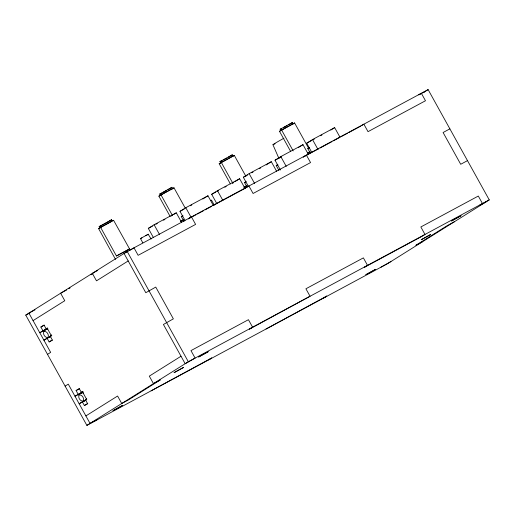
<?xml version="1.0" encoding="UTF-8"?>
<svg xmlns="http://www.w3.org/2000/svg" width="515" height="515" viewBox="0 0 515 515"><rect width="100%" height="100%" fill="white"/><g stroke="black" fill="none" stroke-linecap="round" stroke-linejoin="round"><path stroke-width="0.77" d="M115.534 259.412L98.565 228.525L113.577 220.291L129.548 248.887L116.448 255.987L100.547 227.295M113.558 220.311L112.965 220.71M170.13 216.429L158.89 196.151L160.957 194.805L173.986 187.795L185.239 208.086M160.146 195.449L172.57 188.606L171.881 187.357M173.973 187.821L172.306 188.863M142.784 242.765L140.46 238.574L148.191 234.235L151.127 239.031M148.371 234.203L145.809 235.728M230.43 183.997L219.19 163.719L234.286 155.363L245.925 176.355M184.01 221.495L181.299 216.603L182.986 215.547M234.286 155.363L232.606 156.431M214.253 205.079L211.543 200.187L211.182 200.457M290.724 151.565L279.484 131.286L294.586 122.931L308.936 148.822M246.865 186.784L244.541 182.587L246.228 181.531M294.567 122.956L292.9 123.999M278.924 170.439L276.214 165.553L277.9 164.497M310.101 152.768L307.777 148.578L309.464 147.515M49.595 337.196L50.689 336.527M99.807 227.849L112.161 221.096L111.472 219.847M172.235 188.831L172.57 188.606M232.529 156.399L232.87 156.174L232.181 154.925M292.829 123.961L293.17 123.735L292.475 122.493M153.354 237.46L148.32 228.383L154.114 224.746L176.285 212.824L181.705 222.602M171.135 216.049L172.422 215.244M173.709 214.433L176.285 212.824M185.027 220.426L179.993 211.343L185.786 207.712L207.963 195.784L213.384 205.562M202.813 199.015L207.963 195.784M216.706 203.386L211.671 194.309L217.465 190.672L239.636 178.744L245.056 188.522M235.13 181.57L239.636 178.744M248.378 186.346L243.344 177.269L249.138 173.632L271.315 161.71L276.735 171.489M25.75 315.116L127.205 251.475L428.126 89.616L489.25 199.884L387.795 263.526L86.874 425.384L25.75 315.116L30.501 312.56M68.759 288.748L70.111 287.898M91.026 274.778L93.048 273.51M131.467 249.408L133.997 247.824L138.142 255.311L195.61 224.398L191.464 216.912L188.303 218.894L196.015 214.749M266.165 164.935L271.315 161.71M280.443 170.008L275.023 160.229L280.817 156.599L302.987 144.67L308.408 154.448M298.481 147.496L302.987 144.67M311.73 152.273L306.695 143.196L312.496 139.559L334.666 127.63L340.087 137.408M330.804 130.057L334.666 127.63M33.057 320.62L64.774 300.728L60.622 293.241L66.731 289.958M128.196 260.944L96.485 280.836L92.333 273.349L97.766 270.433M246.402 187.589L248.932 185.999L253.084 193.486L310.551 162.573L306.399 155.092L303.238 157.075L318.663 148.777M361.343 125.763L363.873 124.179L368.019 131.66L425.487 100.753L421.341 93.267L418.811 94.85L424.965 91.599M47.837 328.312L39.784 332.754L42.945 330.772L40.872 327.031L44.033 325.049L46.105 328.789L47.464 328.061M46.105 328.789L47.161 328.132L51.275 335.548L50.219 336.211L52.298 339.952L49.137 341.934L47.058 338.194L51.809 335.638M423.62 92.443L428.126 89.616M47.058 338.194L43.897 340.177L50.399 336.598M48.693 337.537L50.586 336.347M47.502 354.359L50.663 352.376L28.911 313.133L35.026 309.843M83.057 391.844L75.003 396.293L78.164 394.31L76.091 390.563L79.252 388.58L81.325 392.327L82.683 391.593M81.325 392.327L82.381 391.664L86.526 399.151L85.477 399.807L87.55 403.554L84.389 405.537L82.316 401.79L86.385 399.601M78.447 394.883L81.795 392.642M82.316 401.79L79.156 403.773L85.941 400.123M83.276 401.468L85.805 399.878M85.883 415.92L117.594 396.029L121.746 403.509L128.531 399.859L160.242 379.967L153.457 383.617L149.305 376.13L181.016 356.238M86.874 425.384L188.329 361.742L489.25 199.884M93.659 421.734L96.82 419.751L90.035 423.401L68.276 384.145L65.109 386.115M151.127 390.821L211.762 357.925L208.601 359.908M266.068 329.001L326.697 296.106M323.536 298.088L326.8 296.041M381.003 267.176L390.956 261.543M232.87 156.174L220.439 163.017L220.8 162.875M293.17 123.735L280.739 130.585L281.1 130.443M167.961 189.681L172.042 187.254L159.45 194.207L159.811 194.058M228.254 157.249L232.336 154.822L219.751 161.768L220.111 161.626M288.555 124.81L292.636 122.383L280.051 129.336L281.177 128.821M180.417 221.45L183.694 219.628M104.822 223.69L111.626 219.744L99.041 226.697L104.268 223.999M165.231 191.2L166.339 190.589M226.639 158.157L223.394 159.927M286.932 125.724L283.694 127.495M163.101 192.359L164.684 191.503M243.994 187.196L247.007 185.574M148.32 228.383L152.479 226.143M155.942 224.282L157.326 223.536M163.564 220.182L164.948 219.435M179.993 211.343L184.151 209.109M190.389 205.755L191.773 205.009M211.671 194.309L215.83 192.069M217.214 191.323L218.598 190.582M224.836 187.222L226.22 186.482M232.458 183.128L233.842 182.381M243.344 177.269L247.503 175.029M251.661 172.795L253.045 172.049M259.283 168.695L260.667 167.948M275.023 160.229L281.261 156.875M306.695 143.196L311.549 140.582M312.933 139.835L314.317 139.095M320.555 135.741L321.939 134.994M116.448 255.987L129.632 248.9M180.977 221.283L183.031 220.175M244.02 187.37L246.762 185.896M307.745 153.097L309.798 151.989M128.119 251.269L124.044 253.457L145.803 292.713L155.755 287.08L173.362 318.849L163.416 324.482L185.168 363.725L195.114 358.092L190.968 350.606L248.436 319.693L252.588 327.18L249.427 329.162L310.056 296.267L305.904 288.786L363.378 257.873L367.523 265.354L364.363 267.337L421.83 236.43L424.991 234.447L420.845 226.961L478.313 196.048L482.465 203.534L479.304 205.517L486.089 201.867M129.477 250.535L130.836 249.807M197.412 213.995L203.721 210.603M205.125 209.85L211.433 206.457M212.83 205.704L245.771 187.981M320.06 148.024L331.975 141.619M333.379 140.865L339.688 137.473M341.085 136.713L347.393 133.321M348.797 132.567L360.712 126.162M40.872 327.031L44.264 325.203M42.945 330.772L47.702 328.216M50.219 336.211L51.577 335.484M49.137 341.934L52.53 340.112M449.878 128.859L443.093 132.51L460.706 164.279L467.491 160.629M76.091 390.563L79.484 388.741M78.164 394.31L82.915 391.754M85.477 399.807L86.829 399.08M84.389 405.537L87.782 403.709M454.378 221.759L447.593 225.409L415.875 245.301L422.667 241.651M220.877 161.253L221.997 160.674M160.577 193.685L161.704 193.106M277.63 164.864L276.214 165.553M182.716 215.914L181.299 216.603M141.876 237.885L140.46 238.574M307.861 152.846L310.12 151.7M280.836 130.662L279.484 131.286M220.536 163.094L219.19 163.719M99.826 228.023L98.481 228.641M308.485 148.249L307.777 148.578M245.249 182.265L244.541 182.587M210.835 200.515L211.543 200.187M158.89 196.151L159.322 195.977M78.763 394.863L78.892 394.825A4.281 3.85 57.9 0 1 82.883 396.994A4.281 3.85 57.9 0 1 82.934 401.52M47.419 329.304L45.442 329.716A4.281 3.85 57.9 0 0 43.884 334.776A4.281 3.85 57.9 0 0 48.642 337.544M312.496 139.559L317.916 149.337M281.222 128.544L281.917 129.793M281.557 129.941L293.19 150.927M280.817 156.599L286.237 166.377M249.138 173.632L254.565 183.411M220.929 160.976L221.617 162.225M221.257 162.373L232.889 183.366M217.465 190.672L222.886 200.451M185.786 207.712L191.207 217.491M160.629 193.408L161.324 194.657M160.957 194.805L172.21 215.096M154.114 224.746L159.534 234.525M127.205 251.475L188.329 361.742M100.219 225.905L100.908 227.147M46.575 329.104L43.672 331.287A4.281 3.85 57.9 0 1 47.715 333.553A4.281 3.85 57.9 0 1 47.612 338.149M272.937 144.741L279.001 158.614M275.094 143.749A13.892 0.367 -29 0 1 283.977 138.174M51.384 334.814A4.281 3.85 57.9 0 1 51.011 335.786M83.668 393.054A4.281 3.85 57.9 0 0 82.638 392.836L80.662 393.248A4.281 3.85 57.9 0 0 79.342 398.816A4.281 3.85 57.9 0 0 84.808 400.734L86.23 399.318A4.281 3.85 57.9 0 0 86.604 398.346M113.055 410.68L122.473 405.479L113.055 410.68M174.128 372.628L183.546 367.427L174.128 372.628M198.687 356.966L208.105 351.764L198.687 356.966M365.92 274.669L375.338 269.467L365.92 274.669M421.244 239.713L430.662 234.505L421.244 239.713M451.552 220.954L460.97 215.753L451.552 220.954"/></g></svg>
